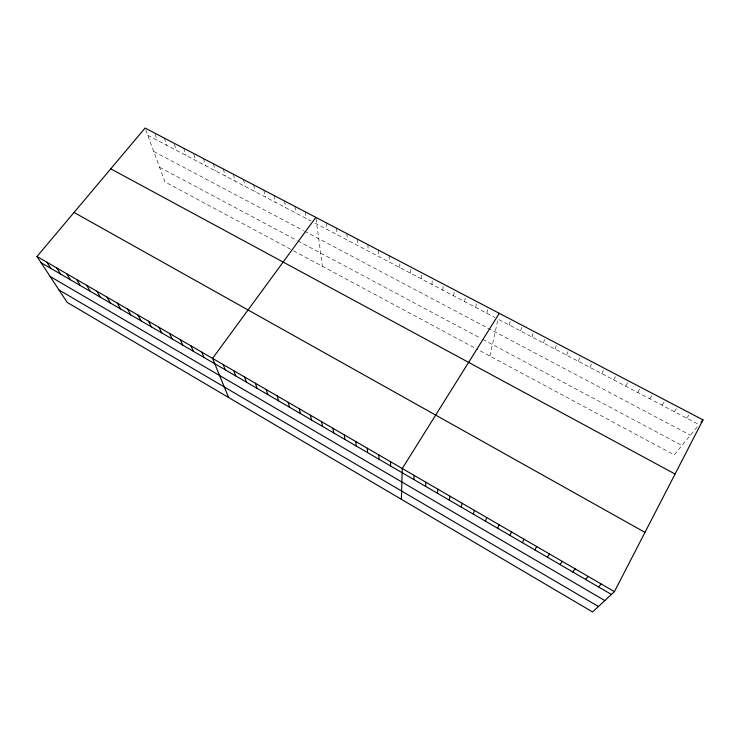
<?xml version="1.0" encoding="UTF-8"?>
<svg xmlns="http://www.w3.org/2000/svg" width="740" height="740" viewBox="0 0 740 740"><rect width="100%" height="100%" fill="white"/><g stroke="black" fill="none" stroke-linecap="round" stroke-linejoin="round"><path stroke-width="0.56" stroke-dasharray="3.7 2.78" d="M399.785 267.584L399.868 261.322M410.441 273.18L410.644 266.955M421.153 278.804L421.495 272.635M431.938 284.465L432.41 278.342M442.788 290.154L443.389 284.086M453.703 295.889L454.434 289.858M464.683 301.652L465.543 295.676M475.727 307.442L476.727 301.522M486.837 313.279L487.984 307.405M489.889 356.079L498.02 319.144L699.069 424.658M509.268 325.045L510.693 319.282M520.59 330.983L522.153 325.276M531.977 336.968L533.679 331.307M543.428 342.981L545.288 337.385M554.963 349.03L556.961 343.49M566.562 355.117L568.709 349.632M578.227 361.24L580.53 355.82M589.974 367.401L592.435 362.045M601.796 373.608L604.404 368.307M613.682 379.851L616.457 374.607M625.652 386.132L628.584 380.952M637.695 392.45L640.785 387.335M649.812 398.814L653.068 393.754M662.013 405.206L665.436 400.22M674.288 411.653L677.877 406.732M686.637 418.137L690.392 413.281M697.302 426.814L674.242 454.897L476.801 349.067M147.76 135.318L311.078 221.029M314.861 223.018L494.968 317.543M153.726 151.46L303.493 230.649M304.501 231.176L690.411 435.213M159.581 167.286L296.934 240.435M297.915 240.953L480.908 338.402M482.822 339.42L681.975 445.48M290.663 249.288L164.992 181.929L145.068 128.038M293.512 250.823L475.866 348.568M155.021 134.088L157.241 140.304M164.289 138.103L166.787 145.308M174.326 144.198L176.388 150.35M183.742 148.268L186.036 155.409M193.862 154.419L195.749 160.506M203.417 158.564L205.507 165.631M213.342 163.753L215.331 170.783M223.323 168.979L225.21 175.972M233.368 174.233L235.144 181.18M243.469 179.515L245.134 186.424M253.626 184.824L255.189 191.697M263.847 190.171L265.299 197.006M274.133 195.554L275.465 202.344M284.475 200.965L285.696 207.718M294.881 206.404L295.991 213.111M305.343 211.881L306.341 218.55M316.026 218.494L322.353 266.271M326.164 222.768L326.923 229.354M336.506 228.179L337.153 234.719M346.912 233.618L347.439 240.112M357.374 239.094L357.781 245.541M367.9 244.598L368.187 251.008M378.492 250.139L378.658 256.502M389.148 255.707L389.185 262.025"/><path stroke-width="1.11" d="M401.376 499.306L402.273 468.513L499.296 313.325M413.817 479.511L414.095 475.376M425.565 486.346L425.99 482.286M437.386 493.219L437.969 489.233M449.282 500.138L450.031 496.235M461.261 507.113L462.167 503.283M473.322 514.124L474.386 510.378M485.459 521.182L486.689 517.519M497.678 528.286L499.075 524.706M509.98 535.446L511.543 531.94M522.357 542.642L524.096 539.229M614.413 591.658L703 419.876L145.068 128.038L37 256.493L67.164 302.392L592.574 611.962L614.413 591.658L37 256.493M534.826 549.894L536.731 546.564M547.378 557.192L549.459 553.955M560.014 564.546L562.271 561.392M315.878 217.384L212.556 358.401L228.595 397.5M572.732 571.946L575.174 568.875M701.039 422.263L703 419.876M585.534 579.392L588.161 576.414M598.429 586.894L601.25 584.008M110.76 168.822L675.074 474.035M74.046 212.454L644.984 532.384M41.089 262.719L611.416 594.442M50.144 276.492L604.821 600.575M58.997 289.969L598.429 606.523M46.824 262.191L50.81 268.37M56.703 267.926L60.597 274.059M66.656 273.698L70.439 279.785M76.655 279.507L80.336 285.538M86.719 285.353L90.299 291.338M96.857 291.236L100.316 297.166M107.041 297.147L110.399 303.03M117.299 303.104L120.546 308.932M127.622 309.089L130.758 314.87M138.001 315.12L141.026 320.846M148.453 321.188L151.358 326.858M158.971 327.293L161.755 332.898M169.553 333.435L172.226 338.985M180.199 339.614L182.752 345.118M190.92 345.839L193.353 351.278M201.706 352.092L204.009 357.476M223.166 364.552L225.228 369.815M233.831 370.74L235.773 375.948M244.57 376.975L246.383 382.118M255.374 383.246L257.058 388.334M266.243 389.555L267.797 394.577M277.186 395.909L278.61 400.867M288.193 402.301L289.488 407.194M299.275 408.73L300.431 413.558M310.421 415.205L311.447 419.969M321.65 421.717L322.538 426.416M332.945 428.275L333.694 432.909M344.313 434.87L344.923 439.44M355.755 441.512L356.218 446.007M367.271 448.2L367.595 452.621M378.861 454.924L379.037 459.281M390.526 461.695L390.554 465.978"/></g></svg>
